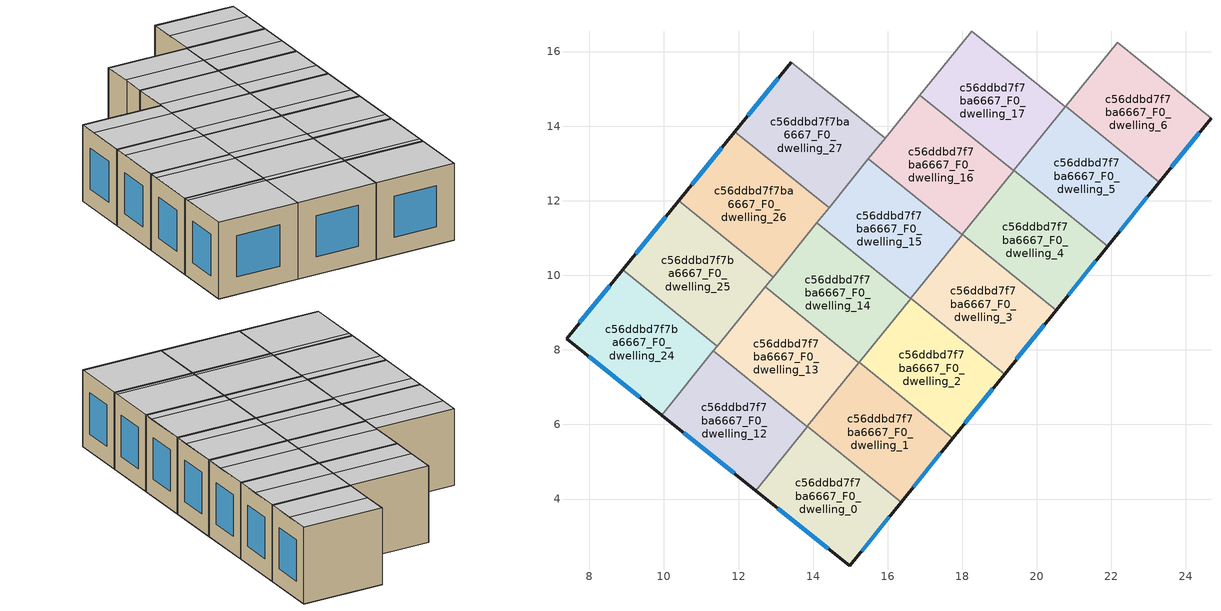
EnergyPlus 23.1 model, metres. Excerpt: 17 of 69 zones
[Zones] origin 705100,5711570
c56ddbd7f7ba6667_F0_dwelling_0
 floor ground (EU_floor_Construction): 14.98,2.2 16.37,3.92 13.85,5.95 12.46,4.23 z0
 wall outside (EU_wall_Construction): 16.37,3.92 14.98,2.2 12.46,4.23 z0:3
 wall to c56ddbd7f7ba6667_F0_dwelling_1 (EU_wall_Construction): 13.85,5.95 16.37,3.92 z0:3
 wall to c56ddbd7f7ba6667_F0_dwelling_12 (EU_wall_Construction): 12.46,4.23 13.84,5.94 z0:3
 window (EU_Window_Construction): 16.05,3.52 15.3,2.6 / 14.4,2.67 13.05,3.76 z0.69:2.31
 ceiling to c56ddbd7f7ba6667_F1_dwelling_0 (EU_floor_Construction): 16.37,3.92 14.98,2.2 12.46,4.23 13.85,5.95 z3
c56ddbd7f7ba6667_F0_dwelling_1
 floor ground (EU_floor_Construction): 16.37,3.92 17.75,5.63 15.23,7.66 13.85,5.95 z0
 wall outside (EU_wall_Construction): 17.75,5.63 16.37,3.92 z0:3
 wall to c56ddbd7f7ba6667_F0_dwelling_2 (EU_wall_Construction): 15.23,7.66 17.75,5.63 z0:3
 wall to c56ddbd7f7ba6667_F0_dwelling_13 (EU_wall_Construction): 13.85,5.95 15.23,7.66 z0:3
 window (EU_Window_Construction): 17.43,5.24 16.69,4.31 z0.69:2.31
 ceiling to c56ddbd7f7ba6667_F1_dwelling_1 (EU_floor_Construction): 17.75,5.63 16.49,4.07 13.97,6.1 15.23,7.66 z3
 ceiling to c56ddbd7f7ba6667_F1_dwelling_0 (EU_floor_Construction): 16.49,4.07 16.37,3.92 13.85,5.95 13.97,6.1 z3
c56ddbd7f7ba6667_F0_dwelling_12
 floor ground (EU_floor_Construction): 12.46,4.23 13.84,5.94 11.33,7.97 9.94,6.25 z0
 wall outside (EU_wall_Construction): 12.46,4.23 9.94,6.25 z0:3
 wall to c56ddbd7f7ba6667_F0_dwelling_13 (EU_wall_Construction): 11.33,7.97 13.84,5.94 z0:3
 wall to c56ddbd7f7ba6667_F0_dwelling_24 (EU_wall_Construction): 9.94,6.25 11.33,7.97 z0:3
 window (EU_Window_Construction): 11.88,4.7 10.53,5.78 z0.69:2.31
 ceiling to c56ddbd7f7ba6667_F1_dwelling_11 (EU_floor_Construction): 13.84,5.94 12.46,4.23 9.94,6.25 11.33,7.97 z3
c56ddbd7f7ba6667_F0_dwelling_13
 floor ground (EU_floor_Construction): 13.84,5.94 15.23,7.66 12.71,9.69 11.33,7.97 z0
 wall to c56ddbd7f7ba6667_F0_dwelling_14 (EU_wall_Construction): 12.71,9.69 15.23,7.66 z0:3
 wall to c56ddbd7f7ba6667_F0_dwelling_25 (EU_wall_Construction): 11.43,8.1 12.71,9.69 z0:3
 wall to c56ddbd7f7ba6667_F0_dwelling_24 (EU_wall_Construction): 11.33,7.97 11.43,8.1 z0:3
 ceiling to c56ddbd7f7ba6667_F1_dwelling_12 (EU_floor_Construction): 15.23,7.66 13.97,6.1 11.45,8.13 12.71,9.69 z3
 ceiling to c56ddbd7f7ba6667_F1_dwelling_11 (EU_floor_Construction): 13.97,6.1 13.84,5.94 11.33,7.97 11.45,8.13 z3
c56ddbd7f7ba6667_F0_dwelling_14
 floor ground (EU_floor_Construction): 15.23,7.66 16.61,9.37 14.1,11.4 12.71,9.69 z0
 wall to c56ddbd7f7ba6667_F0_dwelling_15 (EU_wall_Construction): 14.1,11.4 16.61,9.37 z0:3
 wall to c56ddbd7f7ba6667_F0_dwelling_2 (EU_wall_Construction): 16.61,9.37 15.23,7.66 z0:3
 wall to c56ddbd7f7ba6667_F0_dwelling_26 (EU_wall_Construction): 12.93,9.95 14.1,11.4 z0:3
 wall to c56ddbd7f7ba6667_F0_dwelling_25 (EU_wall_Construction): 12.71,9.69 12.93,9.95 z0:3
 ceiling to c56ddbd7f7ba6667_F1_dwelling_13 (EU_floor_Construction): 16.61,9.37 15.23,7.66 15.48,7.97 12.96,10 14.1,11.4 z3
 ceiling to c56ddbd7f7ba6667_F1_dwelling_12 (EU_floor_Construction): 15.48,7.97 15.23,7.66 12.71,9.69 12.96,10 z3
c56ddbd7f7ba6667_F0_dwelling_15
 floor ground (EU_floor_Construction): 16.61,9.37 18,11.09 15.48,13.12 14.1,11.4 z0
 wall to c56ddbd7f7ba6667_F0_dwelling_16 (EU_wall_Construction): 15.48,13.12 18,11.09 z0:3
 wall to c56ddbd7f7ba6667_F0_dwelling_3 (EU_wall_Construction): 18,11.09 16.62,9.38 z0:3
 wall to c56ddbd7f7ba6667_F0_dwelling_27 (EU_wall_Construction): 14.43,11.82 15.48,13.12 z0:3
 wall to c56ddbd7f7ba6667_F0_dwelling_26 (EU_wall_Construction): 14.1,11.4 14.43,11.82 z0:3
 ceiling to c56ddbd7f7ba6667_F1_dwelling_14 (EU_floor_Construction): 18,11.09 16.99,9.84 14.47,11.87 15.48,13.12 z3
 ceiling to c56ddbd7f7ba6667_F1_dwelling_13 (EU_floor_Construction): 16.99,9.84 16.61,9.37 14.1,11.4 14.47,11.87 z3
c56ddbd7f7ba6667_F0_dwelling_16
 floor ground (EU_floor_Construction): 18,11.09 19.38,12.81 16.87,14.83 15.48,13.12 z0
 wall to c56ddbd7f7ba6667_F0_dwelling_17 (EU_wall_Construction): 16.87,14.83 19.38,12.81 z0:3
 wall to c56ddbd7f7ba6667_F0_dwelling_4 (EU_wall_Construction): 19.38,12.81 18,11.1 z0:3
 wall to c56ddbd7f7ba6667_F0_dwelling_28 (EU_wall_Construction): 15.94,13.68 16.87,14.83 z0:3
 wall to c56ddbd7f7ba6667_F0_dwelling_27 (EU_wall_Construction): 15.48,13.12 15.94,13.68 z0:3
 ceiling to c56ddbd7f7ba6667_F1_dwelling_15 (EU_floor_Construction): 19.38,12.81 18.5,11.71 15.99,13.74 16.87,14.83 z3
 ceiling to c56ddbd7f7ba6667_F1_dwelling_14 (EU_floor_Construction): 18.5,11.71 18,11.09 15.48,13.12 15.99,13.74 z3
c56ddbd7f7ba6667_F0_dwelling_17
 floor ground (EU_floor_Construction): 19.38,12.81 20.77,14.52 18.25,16.55 16.87,14.83 z0
 wall to c56ddbd7f7ba6667_F0_dwelling_18 (EU_wall_Construction): 18.25,16.55 20.77,14.52 z0:3
 wall to c56ddbd7f7ba6667_F0_dwelling_5 (EU_wall_Construction): 20.77,14.52 19.39,12.81 z0:3
 wall to c56ddbd7f7ba6667_F0_dwelling_29 (EU_wall_Construction): 17.45,15.55 18.25,16.55 z0:3
 wall to c56ddbd7f7ba6667_F0_dwelling_28 (EU_wall_Construction): 16.87,14.83 17.45,15.55 z0:3
 ceiling to c56ddbd7f7ba6667_F1_dwelling_16 (EU_floor_Construction): 20.77,14.52 20.01,13.59 17.5,15.61 18.25,16.55 z3
 ceiling to c56ddbd7f7ba6667_F1_dwelling_15 (EU_floor_Construction): 20.01,13.59 19.38,12.81 16.87,14.83 17.5,15.61 z3
c56ddbd7f7ba6667_F0_dwelling_2
 floor ground (EU_floor_Construction): 17.75,5.63 19.14,7.35 16.62,9.38 15.23,7.66 z0
 wall outside (EU_wall_Construction): 19.14,7.35 17.75,5.63 z0:3
 wall to c56ddbd7f7ba6667_F0_dwelling_3 (EU_wall_Construction): 16.62,9.38 19.14,7.35 z0:3
 window (EU_Window_Construction): 18.81,6.95 18.07,6.03 z0.69:2.31
 ceiling to c56ddbd7f7ba6667_F1_dwelling_2 (EU_floor_Construction): 19.14,7.35 18,5.95 15.49,7.97 16.62,9.38 z3
 ceiling to c56ddbd7f7ba6667_F1_dwelling_1 (EU_floor_Construction): 18,5.95 17.75,5.63 15.23,7.66 15.49,7.97 z3
c56ddbd7f7ba6667_F0_dwelling_24
 floor ground (EU_floor_Construction): 9.94,6.25 11.43,8.1 8.89,10.15 7.39,8.3 z0
 wall outside (EU_wall_Construction): 9.94,6.25 7.39,8.3 8.89,10.15 z0:3
 wall to c56ddbd7f7ba6667_F0_dwelling_25 (EU_wall_Construction): 8.89,10.15 11.43,8.1 z0:3
 window (EU_Window_Construction): 9.35,6.73 7.98,7.83 / 7.73,8.73 8.54,9.72 z0.69:2.31
 ceiling to c56ddbd7f7ba6667_F1_dwelling_22 (EU_floor_Construction): 11.31,7.94 9.94,6.25 7.39,8.3 8.76,9.99 z3
 ceiling to c56ddbd7f7ba6667_F1_dwelling_23 (EU_floor_Construction): 11.43,8.1 11.31,7.94 8.76,9.99 8.89,10.15 z3
c56ddbd7f7ba6667_F0_dwelling_25
 floor ground (EU_floor_Construction): 11.43,8.1 12.93,9.95 10.39,12 8.89,10.15 z0
 wall outside (EU_wall_Construction): 8.89,10.15 10.39,12 z0:3
 wall to c56ddbd7f7ba6667_F0_dwelling_26 (EU_wall_Construction): 10.39,12 12.93,9.95 z0:3
 window (EU_Window_Construction): 9.24,10.58 10.05,11.57 z0.69:2.31
 ceiling to c56ddbd7f7ba6667_F1_dwelling_23 (EU_floor_Construction): 12.68,9.64 11.43,8.1 8.89,10.15 10.14,11.69 z3
 ceiling to c56ddbd7f7ba6667_F1_dwelling_24 (EU_floor_Construction): 12.93,9.95 12.68,9.64 10.14,11.69 10.39,12 z3
c56ddbd7f7ba6667_F0_dwelling_26
 floor ground (EU_floor_Construction): 12.93,9.95 14.43,11.82 11.9,13.85 10.39,12 z0
 wall outside (EU_wall_Construction): 10.39,12 11.9,13.85 z0:3
 wall to c56ddbd7f7ba6667_F0_dwelling_27 (EU_wall_Construction): 11.9,13.85 14.43,11.82 z0:3
 window (EU_Window_Construction): 10.74,12.43 11.55,13.42 z0.69:2.31
 ceiling to c56ddbd7f7ba6667_F1_dwelling_24 (EU_floor_Construction): 14.05,11.35 12.93,9.95 10.39,12 11.53,13.39 z3
 ceiling to c56ddbd7f7ba6667_F1_dwelling_25 (EU_floor_Construction): 14.43,11.82 14.05,11.35 11.53,13.39 11.9,13.85 z3
c56ddbd7f7ba6667_F0_dwelling_27
 floor ground (EU_floor_Construction): 14.43,11.82 15.94,13.68 13.42,15.71 11.9,13.85 z0
 wall outside (EU_wall_Construction): 11.9,13.85 13.42,15.71 z0:3
 wall to c56ddbd7f7ba6667_F0_dwelling_28 (EU_wall_Construction): 13.42,15.71 15.94,13.68 z0:3
 window (EU_Window_Construction): 12.25,14.28 13.06,15.28 z0.69:2.31
 ceiling to c56ddbd7f7ba6667_F1_dwelling_25 (EU_floor_Construction): 15.43,13.06 14.43,11.82 11.9,13.85 12.91,15.09 z3
 ceiling to c56ddbd7f7ba6667_F1_dwelling_26 (EU_floor_Construction): 15.94,13.68 15.43,13.06 12.91,15.09 13.42,15.71 z3
c56ddbd7f7ba6667_F0_dwelling_3
 floor ground (EU_floor_Construction): 19.14,7.35 20.52,9.07 18,11.1 16.62,9.38 z0
 wall outside (EU_wall_Construction): 20.52,9.07 19.14,7.35 z0:3
 wall to c56ddbd7f7ba6667_F0_dwelling_4 (EU_wall_Construction): 18,11.1 20.52,9.07 z0:3
 window (EU_Window_Construction): 20.2,8.67 19.46,7.75 z0.69:2.31
 ceiling to c56ddbd7f7ba6667_F1_dwelling_3 (EU_floor_Construction): 20.52,9.07 19.51,7.82 17,9.85 18,11.1 z3
 ceiling to c56ddbd7f7ba6667_F1_dwelling_2 (EU_floor_Construction): 19.51,7.82 19.14,7.35 16.62,9.38 17,9.85 z3
c56ddbd7f7ba6667_F0_dwelling_4
 floor ground (EU_floor_Construction): 20.52,9.07 21.9,10.78 19.39,12.81 18,11.1 z0
 wall outside (EU_wall_Construction): 21.9,10.78 20.52,9.07 z0:3
 wall to c56ddbd7f7ba6667_F0_dwelling_5 (EU_wall_Construction): 19.39,12.81 21.9,10.78 z0:3
 window (EU_Window_Construction): 21.58,10.38 20.84,9.46 z0.69:2.31
 ceiling to c56ddbd7f7ba6667_F1_dwelling_4 (EU_floor_Construction): 21.9,10.78 21.02,9.69 18.51,11.72 19.39,12.81 z3
 ceiling to c56ddbd7f7ba6667_F1_dwelling_3 (EU_floor_Construction): 21.02,9.69 20.52,9.07 18,11.1 18.51,11.72 z3
c56ddbd7f7ba6667_F0_dwelling_5
 floor ground (EU_floor_Construction): 21.9,10.78 23.29,12.5 20.77,14.53 19.39,12.81 z0
 wall outside (EU_wall_Construction): 23.29,12.5 21.9,10.78 z0:3
 wall to c56ddbd7f7ba6667_F0_dwelling_6 (EU_wall_Construction): 20.77,14.53 23.29,12.5 z0:3
 window (EU_Window_Construction): 22.97,12.1 22.22,11.18 z0.69:2.31
 ceiling to c56ddbd7f7ba6667_F1_dwelling_5 (EU_floor_Construction): 23.29,12.5 22.53,11.56 20.02,13.59 20.77,14.53 z3
 ceiling to c56ddbd7f7ba6667_F1_dwelling_4 (EU_floor_Construction): 22.53,11.56 21.9,10.78 19.39,12.81 20.02,13.59 z3
c56ddbd7f7ba6667_F0_dwelling_6
 floor ground (EU_floor_Construction): 23.29,12.5 24.67,14.21 22.16,16.24 20.77,14.53 z0
 wall outside (EU_wall_Construction): 24.67,14.21 23.29,12.5 z0:3
 wall to c56ddbd7f7ba6667_F0_dwelling_7 (EU_wall_Construction): 22.16,16.24 24.67,14.21 z0:3
 wall to c56ddbd7f7ba6667_F0_dwelling_18 (EU_wall_Construction): 20.77,14.53 22.15,16.24 z0:3
 window (EU_Window_Construction): 24.35,13.82 23.61,12.9 z0.69:2.31
 ceiling to c56ddbd7f7ba6667_F1_dwelling_6 (EU_floor_Construction): 24.67,14.21 24.04,13.43 21.53,15.46 22.16,16.24 z3
 ceiling to c56ddbd7f7ba6667_F1_dwelling_5 (EU_floor_Construction): 24.04,13.43 23.29,12.5 20.77,14.53 21.53,15.46 z3
[Building]
EU S2 Campaign: North Axis=0; Terrain=City; Solar Distribution=FullExterior
[Site:Location]
London: Latitude=51.5; Longitude=-0.5; Time Zone=0; Elevation=25
[SizingPeriod:WeatherFileDays]
AnnualSizingPeriod: Begin Month=1; Begin Day of Month=1; End Month=12; End Day of Month=31; Day of Week for Start Day=Monday; Use Weather File Daylight Saving Period=No; Use Weather File Rain and Snow Indicators=No
[MATERIAL]
EU_InternalMass_Material: Roughness=MediumRough; Thickness=0.1; Conductivity=1; Density=1800; Specific Heat=900; Thermal Absorptance=0.9; Solar Absorptance=0.7; Visible Absorptance=0.7
[MATERIAL:NOMASS] Roughness=MediumRough; Thermal Absorptance=0.9; Solar Absorptance=0.7; Visible Absorptance=0.7
Name | Thermal Resistance
EU_wall_NoMass | 0.635353
EU_floor_NoMass | 1.96382
[WINDOWMATERIAL:SIMPLEGLAZINGSYSTEM]
EU_Window_SimpleGlazing: UFactor=2.96269; Solar Heat Gain Coefficient=0.76; Visible Transmittance=0.76
[CONSTRUCTION]
EU_wall_Construction: EU_wall_NoMass
EU_floor_Construction: EU_floor_NoMass
EU_InternalMass_Construction: EU_InternalMass_Material
EU_Window_Construction: EU_Window_SimpleGlazing
[ZONE] Type=1; Multiplier=1; Ceiling Height=autocalculate; Floor Area=autocalculate; Part of Total Floor Area=Yes
Name | Volume
c56ddbd7f7ba6667_F0_dwelling_0; c56ddbd7f7ba6667_F0_dwelling_5; c56ddbd7f7ba6667_F0_dwelling_6 | 21.386
c56ddbd7f7ba6667_F0_dwelling_1; c56ddbd7f7ba6667_F0_dwelling_4 | 21.3867
c56ddbd7f7ba6667_F0_dwelling_12 | 21.3772
c56ddbd7f7ba6667_F0_dwelling_13 | 21.3896
c56ddbd7f7ba6667_F0_dwelling_14; c56ddbd7f7ba6667_F0_dwelling_16 | 21.3823
c56ddbd7f7ba6667_F0_dwelling_15 | 21.3875
c56ddbd7f7ba6667_F0_dwelling_17 | 21.3757
c56ddbd7f7ba6667_F0_dwelling_2; c56ddbd7f7ba6667_F0_dwelling_3 | 21.3889
c56ddbd7f7ba6667_F0_dwelling_24 | 23.3298
c56ddbd7f7ba6667_F0_dwelling_25 | 23.3306
c56ddbd7f7ba6667_F0_dwelling_26 | 23.3276
c56ddbd7f7ba6667_F0_dwelling_27 | 23.3357
[INTERNALMASS] Construction=EU_InternalMass_Construction
Name | Zone or ZoneList | Surface Area
c56ddbd7f7ba6667_F0_dwelling_0_EU_InternalMass | c56ddbd7f7ba6667_F0_dwelling_0 | 7.12854
c56ddbd7f7ba6667_F0_dwelling_1_EU_InternalMass | c56ddbd7f7ba6667_F0_dwelling_1 | 7.12885
c56ddbd7f7ba6667_F0_dwelling_2_EU_InternalMass | c56ddbd7f7ba6667_F0_dwelling_2 | 7.12942
c56ddbd7f7ba6667_F0_dwelling_3_EU_InternalMass | c56ddbd7f7ba6667_F0_dwelling_3 | 7.12942
c56ddbd7f7ba6667_F0_dwelling_4_EU_InternalMass | c56ddbd7f7ba6667_F0_dwelling_4 | 7.12885
c56ddbd7f7ba6667_F0_dwelling_5_EU_InternalMass | c56ddbd7f7ba6667_F0_dwelling_5 | 7.12869
c56ddbd7f7ba6667_F0_dwelling_6_EU_InternalMass | c56ddbd7f7ba6667_F0_dwelling_6 | 7.12885
c56ddbd7f7ba6667_F0_dwelling_12_EU_InternalMass | c56ddbd7f7ba6667_F0_dwelling_12 | 7.1261
c56ddbd7f7ba6667_F0_dwelling_13_EU_InternalMass | c56ddbd7f7ba6667_F0_dwelling_13 | 7.12957
c56ddbd7f7ba6667_F0_dwelling_14_EU_InternalMass | c56ddbd7f7ba6667_F0_dwelling_14 | 7.12754
c56ddbd7f7ba6667_F0_dwelling_15_EU_InternalMass | c56ddbd7f7ba6667_F0_dwelling_15 | 7.12901
c56ddbd7f7ba6667_F0_dwelling_16_EU_InternalMass | c56ddbd7f7ba6667_F0_dwelling_16 | 7.12754
c56ddbd7f7ba6667_F0_dwelling_17_EU_InternalMass | c56ddbd7f7ba6667_F0_dwelling_17 | 7.12503
c56ddbd7f7ba6667_F0_dwelling_24_EU_InternalMass | c56ddbd7f7ba6667_F0_dwelling_24 | 7.77693
c56ddbd7f7ba6667_F0_dwelling_25_EU_InternalMass | c56ddbd7f7ba6667_F0_dwelling_25 | 7.77686
c56ddbd7f7ba6667_F0_dwelling_26_EU_InternalMass | c56ddbd7f7ba6667_F0_dwelling_26 | 7.77572
c56ddbd7f7ba6667_F0_dwelling_27_EU_InternalMass | c56ddbd7f7ba6667_F0_dwelling_27 | 7.7785
[OTHEREQUIPMENT] Fuel Type=Electricity; Design Level Calculation Method=Watts/Area; Power per Zone Floor Area=1; Fraction Latent=0; Fraction Radiant=0; Fraction Lost=0; Carbon Dioxide Generation Rate=0; EndUse Subcategory=EU_Step8_InternalGains
Name | Zone or ZoneList or Space or SpaceList | Schedule
EU_Step8_InternalGain_c56ddbd7f7ba6667_F0_dwelling_0_f000 | c56ddbd7f7ba6667_F0_dwelling_0 | EU_Step8_GainSchedule_c56ddbd7f7ba6667_F0_dwelling_0_f000
EU_Step8_InternalGain_c56ddbd7f7ba6667_F0_dwelling_1_f000 | c56ddbd7f7ba6667_F0_dwelling_1 | EU_Step8_GainSchedule_c56ddbd7f7ba6667_F0_dwelling_1_f000
EU_Step8_InternalGain_c56ddbd7f7ba6667_F0_dwelling_2_f000 | c56ddbd7f7ba6667_F0_dwelling_2 | EU_Step8_GainSchedule_c56ddbd7f7ba6667_F0_dwelling_2_f000
EU_Step8_InternalGain_c56ddbd7f7ba6667_F0_dwelling_3_f000 | c56ddbd7f7ba6667_F0_dwelling_3 | EU_Step8_GainSchedule_c56ddbd7f7ba6667_F0_dwelling_3_f000
EU_Step8_InternalGain_c56ddbd7f7ba6667_F0_dwelling_4_f000 | c56ddbd7f7ba6667_F0_dwelling_4 | EU_Step8_GainSchedule_c56ddbd7f7ba6667_F0_dwelling_4_f000
EU_Step8_InternalGain_c56ddbd7f7ba6667_F0_dwelling_5_f000 | c56ddbd7f7ba6667_F0_dwelling_5 | EU_Step8_GainSchedule_c56ddbd7f7ba6667_F0_dwelling_5_f000
EU_Step8_InternalGain_c56ddbd7f7ba6667_F0_dwelling_6_f000 | c56ddbd7f7ba6667_F0_dwelling_6 | EU_Step8_GainSchedule_c56ddbd7f7ba6667_F0_dwelling_6_f000
EU_Step8_InternalGain_c56ddbd7f7ba6667_F0_dwelling_12_f000 | c56ddbd7f7ba6667_F0_dwelling_12 | EU_Step8_GainSchedule_c56ddbd7f7ba6667_F0_dwelling_12_f000
EU_Step8_InternalGain_c56ddbd7f7ba6667_F0_dwelling_13_f000 | c56ddbd7f7ba6667_F0_dwelling_13 | EU_Step8_GainSchedule_c56ddbd7f7ba6667_F0_dwelling_13_f000
EU_Step8_InternalGain_c56ddbd7f7ba6667_F0_dwelling_14_f000 | c56ddbd7f7ba6667_F0_dwelling_14 | EU_Step8_GainSchedule_c56ddbd7f7ba6667_F0_dwelling_14_f000
EU_Step8_InternalGain_c56ddbd7f7ba6667_F0_dwelling_15_f000 | c56ddbd7f7ba6667_F0_dwelling_15 | EU_Step8_GainSchedule_c56ddbd7f7ba6667_F0_dwelling_15_f000
EU_Step8_InternalGain_c56ddbd7f7ba6667_F0_dwelling_16_f000 | c56ddbd7f7ba6667_F0_dwelling_16 | EU_Step8_GainSchedule_c56ddbd7f7ba6667_F0_dwelling_16_f000
EU_Step8_InternalGain_c56ddbd7f7ba6667_F0_dwelling_17_f000 | c56ddbd7f7ba6667_F0_dwelling_17 | EU_Step8_GainSchedule_c56ddbd7f7ba6667_F0_dwelling_17_f000
EU_Step8_InternalGain_c56ddbd7f7ba6667_F0_dwelling_24_f000 | c56ddbd7f7ba6667_F0_dwelling_24 | EU_Step8_GainSchedule_c56ddbd7f7ba6667_F0_dwelling_24_f000
EU_Step8_InternalGain_c56ddbd7f7ba6667_F0_dwelling_25_f000 | c56ddbd7f7ba6667_F0_dwelling_25 | EU_Step8_GainSchedule_c56ddbd7f7ba6667_F0_dwelling_25_f000
EU_Step8_InternalGain_c56ddbd7f7ba6667_F0_dwelling_26_f000 | c56ddbd7f7ba6667_F0_dwelling_26 | EU_Step8_GainSchedule_c56ddbd7f7ba6667_F0_dwelling_26_f000
EU_Step8_InternalGain_c56ddbd7f7ba6667_F0_dwelling_27_f000 | c56ddbd7f7ba6667_F0_dwelling_27 | EU_Step8_GainSchedule_c56ddbd7f7ba6667_F0_dwelling_27_f000
[ZONEVENTILATION:DESIGNFLOWRATE] Schedule=EU_AlwaysOn; Design Flow Rate Calculation Method=AirChanges/Hour; Air Changes per Hour=0.555504; Ventilation Type=Natural; Fan Pressure Rise=0; Fan Total Efficiency=1; Constant Term Coefficient=1; Temperature Term Coefficient=0; Velocity Term Coefficient=0; Velocity Squared Term Coefficient=0; Minimum Indoor Temperature=-100; Maximum Indoor Temperature=100; Delta Temperature=-100; Minimum Outdoor Temperature=-100; Maximum Outdoor Temperature=100; Maximum Wind Speed=40
Name | Zone or ZoneList or Space or SpaceList
EU_ConstantAir_c56ddbd7f7ba6667_F0_dwelling_0 | c56ddbd7f7ba6667_F0_dwelling_0
EU_ConstantAir_c56ddbd7f7ba6667_F0_dwelling_1 | c56ddbd7f7ba6667_F0_dwelling_1
EU_ConstantAir_c56ddbd7f7ba6667_F0_dwelling_2 | c56ddbd7f7ba6667_F0_dwelling_2
EU_ConstantAir_c56ddbd7f7ba6667_F0_dwelling_3 | c56ddbd7f7ba6667_F0_dwelling_3
EU_ConstantAir_c56ddbd7f7ba6667_F0_dwelling_4 | c56ddbd7f7ba6667_F0_dwelling_4
EU_ConstantAir_c56ddbd7f7ba6667_F0_dwelling_5 | c56ddbd7f7ba6667_F0_dwelling_5
EU_ConstantAir_c56ddbd7f7ba6667_F0_dwelling_6 | c56ddbd7f7ba6667_F0_dwelling_6
EU_ConstantAir_c56ddbd7f7ba6667_F0_dwelling_12 | c56ddbd7f7ba6667_F0_dwelling_12
EU_ConstantAir_c56ddbd7f7ba6667_F0_dwelling_13 | c56ddbd7f7ba6667_F0_dwelling_13
EU_ConstantAir_c56ddbd7f7ba6667_F0_dwelling_14 | c56ddbd7f7ba6667_F0_dwelling_14
EU_ConstantAir_c56ddbd7f7ba6667_F0_dwelling_15 | c56ddbd7f7ba6667_F0_dwelling_15
EU_ConstantAir_c56ddbd7f7ba6667_F0_dwelling_16 | c56ddbd7f7ba6667_F0_dwelling_16
EU_ConstantAir_c56ddbd7f7ba6667_F0_dwelling_17 | c56ddbd7f7ba6667_F0_dwelling_17
EU_ConstantAir_c56ddbd7f7ba6667_F0_dwelling_24 | c56ddbd7f7ba6667_F0_dwelling_24
EU_ConstantAir_c56ddbd7f7ba6667_F0_dwelling_25 | c56ddbd7f7ba6667_F0_dwelling_25
EU_ConstantAir_c56ddbd7f7ba6667_F0_dwelling_26 | c56ddbd7f7ba6667_F0_dwelling_26
EU_ConstantAir_c56ddbd7f7ba6667_F0_dwelling_27 | c56ddbd7f7ba6667_F0_dwelling_27
[HVACTEMPLATE:THERMOSTAT] Constant Heating Setpoint=20; Constant Cooling Setpoint=50
EU_HeatOnly_c56ddbd7f7ba6667_F0_dwelling_0; EU_HeatOnly_c56ddbd7f7ba6667_F0_dwelling_1; EU_HeatOnly_c56ddbd7f7ba6667_F0_dwelling_2; EU_HeatOnly_c56ddbd7f7ba6667_F0_dwelling_3; EU_HeatOnly_c56ddbd7f7ba6667_F0_dwelling_4; EU_HeatOnly_c56ddbd7f7ba6667_F0_dwelling_5; EU_HeatOnly_c56ddbd7f7ba6667_F0_dwelling_6; EU_HeatOnly_c56ddbd7f7ba6667_F0_dwelling_7; EU_HeatOnly_c56ddbd7f7ba6667_F0_dwelling_8; EU_HeatOnly_c56ddbd7f7ba6667_F0_dwelling_9; EU_HeatOnly_c56ddbd7f7ba6667_F0_dwelling_10; EU_HeatOnly_c56ddbd7f7ba6667_F0_dwelling_11; EU_HeatOnly_c56ddbd7f7ba6667_F0_dwelling_12; EU_HeatOnly_c56ddbd7f7ba6667_F0_dwelling_13; EU_HeatOnly_c56ddbd7f7ba6667_F0_dwelling_14; EU_HeatOnly_c56ddbd7f7ba6667_F0_dwelling_15; EU_HeatOnly_c56ddbd7f7ba6667_F0_dwelling_16; EU_HeatOnly_c56ddbd7f7ba6667_F0_dwelling_17; EU_HeatOnly_c56ddbd7f7ba6667_F0_dwelling_18; EU_HeatOnly_c56ddbd7f7ba6667_F0_dwelling_19; EU_HeatOnly_c56ddbd7f7ba6667_F0_dwelling_20; EU_HeatOnly_c56ddbd7f7ba6667_F0_dwelling_21; EU_HeatOnly_c56ddbd7f7ba6667_F0_dwelling_22; EU_HeatOnly_c56ddbd7f7ba6667_F0_dwelling_23; EU_HeatOnly_c56ddbd7f7ba6667_F0_dwelling_24; EU_HeatOnly_c56ddbd7f7ba6667_F0_dwelling_25; EU_HeatOnly_c56ddbd7f7ba6667_F0_dwelling_26; EU_HeatOnly_c56ddbd7f7ba6667_F0_dwelling_27; EU_HeatOnly_c56ddbd7f7ba6667_F0_dwelling_28; EU_HeatOnly_c56ddbd7f7ba6667_F0_dwelling_29; EU_HeatOnly_c56ddbd7f7ba6667_F0_dwelling_30; EU_HeatOnly_c56ddbd7f7ba6667_F0_dwelling_31; EU_HeatOnly_c56ddbd7f7ba6667_F0_dwelling_32; EU_HeatOnly_c56ddbd7f7ba6667_F0_dwelling_33; EU_HeatOnly_c56ddbd7f7ba6667_F0_dwelling_34; EU_HeatOnly_c56ddbd7f7ba6667_F1_dwelling_0; EU_HeatOnly_c56ddbd7f7ba6667_F1_dwelling_1; EU_HeatOnly_c56ddbd7f7ba6667_F1_dwelling_2; EU_HeatOnly_c56ddbd7f7ba6667_F1_dwelling_3; EU_HeatOnly_c56ddbd7f7ba6667_F1_dwelling_4; EU_HeatOnly_c56ddbd7f7ba6667_F1_dwelling_5; EU_HeatOnly_c56ddbd7f7ba6667_F1_dwelling_6; EU_HeatOnly_c56ddbd7f7ba6667_F1_dwelling_7; EU_HeatOnly_c56ddbd7f7ba6667_F1_dwelling_8; EU_HeatOnly_c56ddbd7f7ba6667_F1_dwelling_9; EU_HeatOnly_c56ddbd7f7ba6667_F1_dwelling_10; EU_HeatOnly_c56ddbd7f7ba6667_F1_dwelling_11; EU_HeatOnly_c56ddbd7f7ba6667_F1_dwelling_12; EU_HeatOnly_c56ddbd7f7ba6667_F1_dwelling_13; EU_HeatOnly_c56ddbd7f7ba6667_F1_dwelling_14; EU_HeatOnly_c56ddbd7f7ba6667_F1_dwelling_15; EU_HeatOnly_c56ddbd7f7ba6667_F1_dwelling_16; EU_HeatOnly_c56ddbd7f7ba6667_F1_dwelling_17; EU_HeatOnly_c56ddbd7f7ba6667_F1_dwelling_18; EU_HeatOnly_c56ddbd7f7ba6667_F1_dwelling_19; EU_HeatOnly_c56ddbd7f7ba6667_F1_dwelling_20; EU_HeatOnly_c56ddbd7f7ba6667_F1_dwelling_21; EU_HeatOnly_c56ddbd7f7ba6667_F1_dwelling_22; EU_HeatOnly_c56ddbd7f7ba6667_F1_dwelling_23; EU_HeatOnly_c56ddbd7f7ba6667_F1_dwelling_24; EU_HeatOnly_c56ddbd7f7ba6667_F1_dwelling_25; EU_HeatOnly_c56ddbd7f7ba6667_F1_dwelling_26; EU_HeatOnly_c56ddbd7f7ba6667_F1_dwelling_27; EU_HeatOnly_c56ddbd7f7ba6667_F1_dwelling_28; EU_HeatOnly_c56ddbd7f7ba6667_F1_dwelling_29; EU_HeatOnly_c56ddbd7f7ba6667_F1_dwelling_30; EU_HeatOnly_c56ddbd7f7ba6667_F1_dwelling_31; EU_HeatOnly_c56ddbd7f7ba6667_F1_dwelling_32; EU_HeatOnly_c56ddbd7f7ba6667_F1_dwelling_33
[HVACTEMPLATE:ZONE:IDEALLOADSAIRSYSTEM] System Availability Schedule=EU_AlwaysOn; Maximum Heating Supply Air Temperature=50; Minimum Cooling Supply Air Temperature=13; Maximum Heating Supply Air Humidity Ratio=0.0156; Minimum Cooling Supply Air Humidity Ratio=0.0077; Heating Limit=NoLimit; Cooling Limit=NoLimit; Heating Availability Schedule=EU_AlwaysOn; Cooling Availability Schedule=EU_CoolingOff; Dehumidification Control Type=ConstantSensibleHeatRatio; Cooling Sensible Heat Ratio=0.7; Dehumidification Setpoint=60; Humidification Control Type=None; Humidification Setpoint=30; Outdoor Air Method=None; Outdoor Air Flow Rate per Person=0.00944; Outdoor Air Flow Rate per Zone Floor Area=0; Outdoor Air Flow Rate per Zone=0; Demand Controlled Ventilation Type=None; Outdoor Air Economizer Type=NoEconomizer; Heat Recovery Type=None; Sensible Heat Recovery Effectiveness=0.7; Latent Heat Recovery Effectiveness=0.65
Name | Template Thermostat
c56ddbd7f7ba6667_F0_dwelling_0 | EU_HeatOnly_c56ddbd7f7ba6667_F0_dwelling_0
c56ddbd7f7ba6667_F0_dwelling_1 | EU_HeatOnly_c56ddbd7f7ba6667_F0_dwelling_1
c56ddbd7f7ba6667_F0_dwelling_2 | EU_HeatOnly_c56ddbd7f7ba6667_F0_dwelling_2
c56ddbd7f7ba6667_F0_dwelling_3 | EU_HeatOnly_c56ddbd7f7ba6667_F0_dwelling_3
c56ddbd7f7ba6667_F0_dwelling_4 | EU_HeatOnly_c56ddbd7f7ba6667_F0_dwelling_4
c56ddbd7f7ba6667_F0_dwelling_5 | EU_HeatOnly_c56ddbd7f7ba6667_F0_dwelling_5
c56ddbd7f7ba6667_F0_dwelling_6 | EU_HeatOnly_c56ddbd7f7ba6667_F0_dwelling_6
c56ddbd7f7ba6667_F0_dwelling_12 | EU_HeatOnly_c56ddbd7f7ba6667_F0_dwelling_12
c56ddbd7f7ba6667_F0_dwelling_13 | EU_HeatOnly_c56ddbd7f7ba6667_F0_dwelling_13
c56ddbd7f7ba6667_F0_dwelling_14 | EU_HeatOnly_c56ddbd7f7ba6667_F0_dwelling_14
c56ddbd7f7ba6667_F0_dwelling_15 | EU_HeatOnly_c56ddbd7f7ba6667_F0_dwelling_15
c56ddbd7f7ba6667_F0_dwelling_16 | EU_HeatOnly_c56ddbd7f7ba6667_F0_dwelling_16
c56ddbd7f7ba6667_F0_dwelling_17 | EU_HeatOnly_c56ddbd7f7ba6667_F0_dwelling_17
c56ddbd7f7ba6667_F0_dwelling_24 | EU_HeatOnly_c56ddbd7f7ba6667_F0_dwelling_24
c56ddbd7f7ba6667_F0_dwelling_25 | EU_HeatOnly_c56ddbd7f7ba6667_F0_dwelling_25
c56ddbd7f7ba6667_F0_dwelling_26 | EU_HeatOnly_c56ddbd7f7ba6667_F0_dwelling_26
c56ddbd7f7ba6667_F0_dwelling_27 | EU_HeatOnly_c56ddbd7f7ba6667_F0_dwelling_27
[SIZING:ZONE] Zone Cooling Design Supply Air Temperature Input Method=SupplyAirTemperature; Zone Cooling Design Supply Air Temperature=13; Zone Heating Design Supply Air Temperature Input Method=SupplyAirTemperature; Zone Heating Design Supply Air Temperature=50; Zone Cooling Design Supply Air Humidity Ratio=0.008; Zone Heating Design Supply Air Humidity Ratio=0.008; Cooling Design Air Flow Method=DesignDay; Cooling Design Air Flow Rate=0; Cooling Minimum Air Flow per Zone Floor Area=0.000762; Cooling Minimum Air Flow=0; Cooling Minimum Air Flow Fraction=0.2; Heating Design Air Flow Method=DesignDay; Heating Design Air Flow Rate=0; Heating Maximum Air Flow per Zone Floor Area=0.002032; Heating Maximum Air Flow=0.141576; Heating Maximum Air Flow Fraction=0.3; Account for Dedicated Outdoor Air System=No; Dedicated Outdoor Air System Control Strategy=NeutralSupplyAir; Dedicated Outdoor Air Low Setpoint Temperature for Design=autosize; Dedicated Outdoor Air High Setpoint Temperature for Design=autosize; Zone Load Sizing Method=Sensible Load Only No Latent Load; Zone Latent Cooling Design Supply Air Humidity Ratio Input Method=HumidityRatioDifference; Zone Cooling Design Supply Air Humidity Ratio Difference=0.005; Zone Latent Heating Design Supply Air Humidity Ratio Input Method=HumidityRatioDifference; Zone Humidification Design Supply Air Humidity Ratio Difference=0.005
c56ddbd7f7ba6667_F0_dwelling_0; c56ddbd7f7ba6667_F0_dwelling_1; c56ddbd7f7ba6667_F0_dwelling_2; c56ddbd7f7ba6667_F0_dwelling_3; c56ddbd7f7ba6667_F0_dwelling_4; c56ddbd7f7ba6667_F0_dwelling_5; c56ddbd7f7ba6667_F0_dwelling_6; c56ddbd7f7ba6667_F0_dwelling_12; c56ddbd7f7ba6667_F0_dwelling_13; c56ddbd7f7ba6667_F0_dwelling_14; c56ddbd7f7ba6667_F0_dwelling_15; c56ddbd7f7ba6667_F0_dwelling_16; c56ddbd7f7ba6667_F0_dwelling_17; c56ddbd7f7ba6667_F0_dwelling_24; c56ddbd7f7ba6667_F0_dwelling_25; c56ddbd7f7ba6667_F0_dwelling_26; c56ddbd7f7ba6667_F0_dwelling_27
[SCHEDULE:CONSTANT]
Name | Hourly Value
EU_AlwaysOn | 1
EU_CoolingOff | 0
[SCHEDULE:FILE] Column Number=1; Rows to Skip at Top=0; Number of Hours of Data=8760; Column Separator=Comma; Interpolate to Timestep=No; Minutes per Item=60; Adjust Schedule for Daylight Savings=Yes
Name | File
EU_Step8_GainSchedule_c56ddbd7f7ba6667_F0_dwelling_0_f000 | ../../schedules/c56ddbd7f7ba6667/c56ddbd7f7ba6667_F0_dwelling_0_f000_gain.csv
EU_Step8_GainSchedule_c56ddbd7f7ba6667_F0_dwelling_1_f000 | ../../schedules/c56ddbd7f7ba6667/c56ddbd7f7ba6667_F0_dwelling_1_f000_gain.csv
EU_Step8_GainSchedule_c56ddbd7f7ba6667_F0_dwelling_2_f000 | ../../schedules/c56ddbd7f7ba6667/c56ddbd7f7ba6667_F0_dwelling_2_f000_gain.csv
EU_Step8_GainSchedule_c56ddbd7f7ba6667_F0_dwelling_3_f000 | ../../schedules/c56ddbd7f7ba6667/c56ddbd7f7ba6667_F0_dwelling_3_f000_gain.csv
EU_Step8_GainSchedule_c56ddbd7f7ba6667_F0_dwelling_4_f000 | ../../schedules/c56ddbd7f7ba6667/c56ddbd7f7ba6667_F0_dwelling_4_f000_gain.csv
EU_Step8_GainSchedule_c56ddbd7f7ba6667_F0_dwelling_5_f000 | ../../schedules/c56ddbd7f7ba6667/c56ddbd7f7ba6667_F0_dwelling_5_f000_gain.csv
EU_Step8_GainSchedule_c56ddbd7f7ba6667_F0_dwelling_6_f000 | ../../schedules/c56ddbd7f7ba6667/c56ddbd7f7ba6667_F0_dwelling_6_f000_gain.csv
EU_Step8_GainSchedule_c56ddbd7f7ba6667_F0_dwelling_12_f000 | ../../schedules/c56ddbd7f7ba6667/c56ddbd7f7ba6667_F0_dwelling_12_f000_gain.csv
EU_Step8_GainSchedule_c56ddbd7f7ba6667_F0_dwelling_13_f000 | ../../schedules/c56ddbd7f7ba6667/c56ddbd7f7ba6667_F0_dwelling_13_f000_gain.csv
EU_Step8_GainSchedule_c56ddbd7f7ba6667_F0_dwelling_14_f000 | ../../schedules/c56ddbd7f7ba6667/c56ddbd7f7ba6667_F0_dwelling_14_f000_gain.csv
EU_Step8_GainSchedule_c56ddbd7f7ba6667_F0_dwelling_15_f000 | ../../schedules/c56ddbd7f7ba6667/c56ddbd7f7ba6667_F0_dwelling_15_f000_gain.csv
EU_Step8_GainSchedule_c56ddbd7f7ba6667_F0_dwelling_16_f000 | ../../schedules/c56ddbd7f7ba6667/c56ddbd7f7ba6667_F0_dwelling_16_f000_gain.csv
EU_Step8_GainSchedule_c56ddbd7f7ba6667_F0_dwelling_17_f000 | ../../schedules/c56ddbd7f7ba6667/c56ddbd7f7ba6667_F0_dwelling_17_f000_gain.csv
EU_Step8_GainSchedule_c56ddbd7f7ba6667_F0_dwelling_24_f000 | ../../schedules/c56ddbd7f7ba6667/c56ddbd7f7ba6667_F0_dwelling_24_f000_gain.csv
EU_Step8_GainSchedule_c56ddbd7f7ba6667_F0_dwelling_25_f000 | ../../schedules/c56ddbd7f7ba6667/c56ddbd7f7ba6667_F0_dwelling_25_f000_gain.csv
EU_Step8_GainSchedule_c56ddbd7f7ba6667_F0_dwelling_26_f000 | ../../schedules/c56ddbd7f7ba6667/c56ddbd7f7ba6667_F0_dwelling_26_f000_gain.csv
EU_Step8_GainSchedule_c56ddbd7f7ba6667_F0_dwelling_27_f000 | ../../schedules/c56ddbd7f7ba6667/c56ddbd7f7ba6667_F0_dwelling_27_f000_gain.csv
